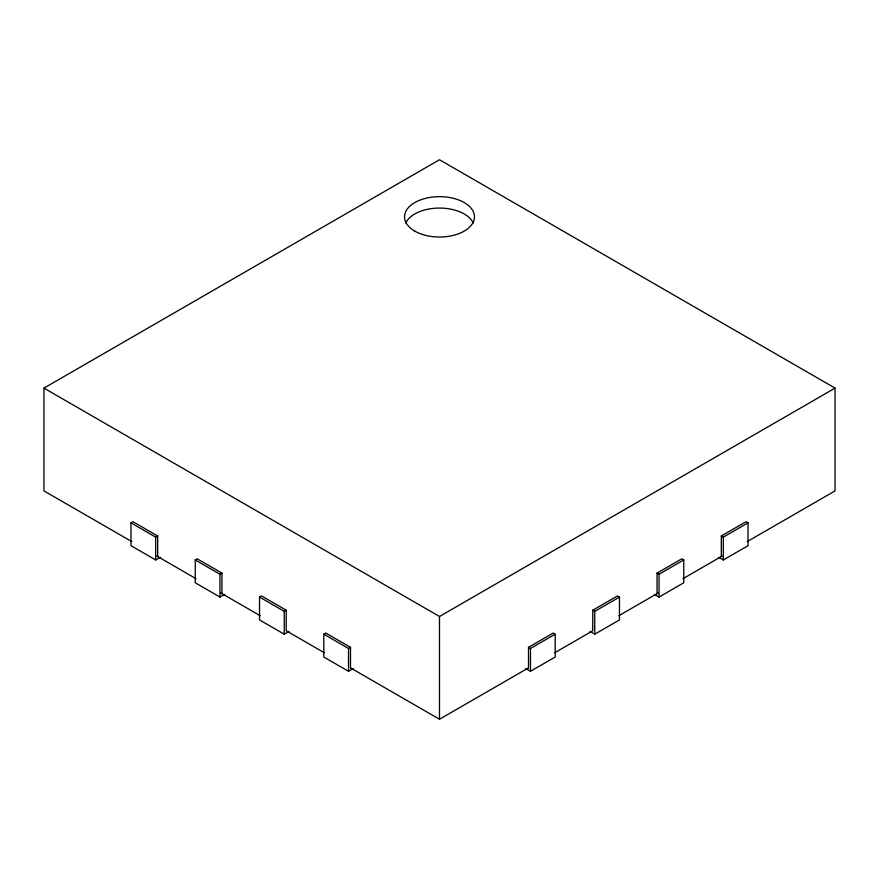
<?xml version="1.0" encoding="UTF-8"?>
<svg xmlns="http://www.w3.org/2000/svg" width="879" height="879" viewBox="0 0 879 879"><rect width="100%" height="100%" fill="white"/><g stroke="black" fill="none" stroke-linecap="round" stroke-linejoin="round"><path stroke-width="1.32" d="M131.85 541.629L43.95 490.889L43.95 388.111L439.5 159.747L835.05 388.111L835.05 490.889L747.15 541.629M160.417 557.242L155.693 559.967L130.971 545.694L130.971 522.851L132.949 521.708L157.671 535.981L157.671 556.539M130.971 522.851L155.693 537.124L157.671 535.981M224.694 594.347L219.97 597.072L195.248 582.799L195.248 559.967L197.226 558.824L221.947 573.097L221.947 593.655M195.248 559.967L219.97 574.24L221.947 573.097M288.971 631.463L284.247 634.188L259.525 619.915L259.525 597.072L261.502 595.929L286.224 610.202L286.224 630.759L324.285 652.734M259.525 597.072L284.247 611.344L286.224 610.202M353.248 668.567L348.523 671.292L323.802 657.02L323.802 634.188L325.779 633.045L350.501 647.318L350.501 667.864M323.802 634.188L348.523 648.46L350.501 647.318M43.95 388.111L439.5 616.487L835.05 388.111M528.499 667.864L528.499 647.318L553.221 633.045L555.198 634.188L555.198 657.02L530.476 671.292L525.752 668.567M554.715 652.734L592.732 630.781L592.776 610.202L617.497 595.929L619.475 597.072L619.475 619.915L594.753 634.188L590.029 631.463M657.052 593.655L657.052 573.097L681.774 558.824L683.752 559.967L683.752 582.799L659.03 597.072L654.306 594.347M721.329 556.539L721.329 535.981L746.051 521.708L748.029 522.851L748.029 545.694L723.307 559.967L718.582 557.242M528.499 647.318L530.476 648.46L555.198 634.188M592.776 610.202L594.753 611.344L619.475 597.072M657.052 573.097L659.03 574.24L683.752 559.967M721.329 535.981L723.307 537.124L748.029 522.851M350.413 667.82L439.5 719.253L528.587 667.82M618.86 615.696L658.063 593.061M683.005 578.668L722.208 556.033M156.792 556.033L195.995 578.668M220.937 593.061L260.14 615.696M723.307 537.124L723.307 559.967M659.03 574.24L659.03 597.072M594.753 611.344L594.753 634.188M530.476 648.46L530.476 671.292M439.5 616.487L439.5 719.253M348.523 648.46L348.523 671.292M284.247 611.344L284.247 634.188M219.97 574.24L219.97 597.072M155.693 537.124L155.693 559.967M405.724 223.035A34.962 20.184 0 0 1 439.5 208.07A34.962 20.184 0 0 1 473.276 223.035M414.778 231.111A34.962 20.184 0 0 0 473.276 222.068A34.962 20.184 0 0 0 430.446 197.346A34.962 20.184 0 0 0 414.778 231.111"/></g></svg>
